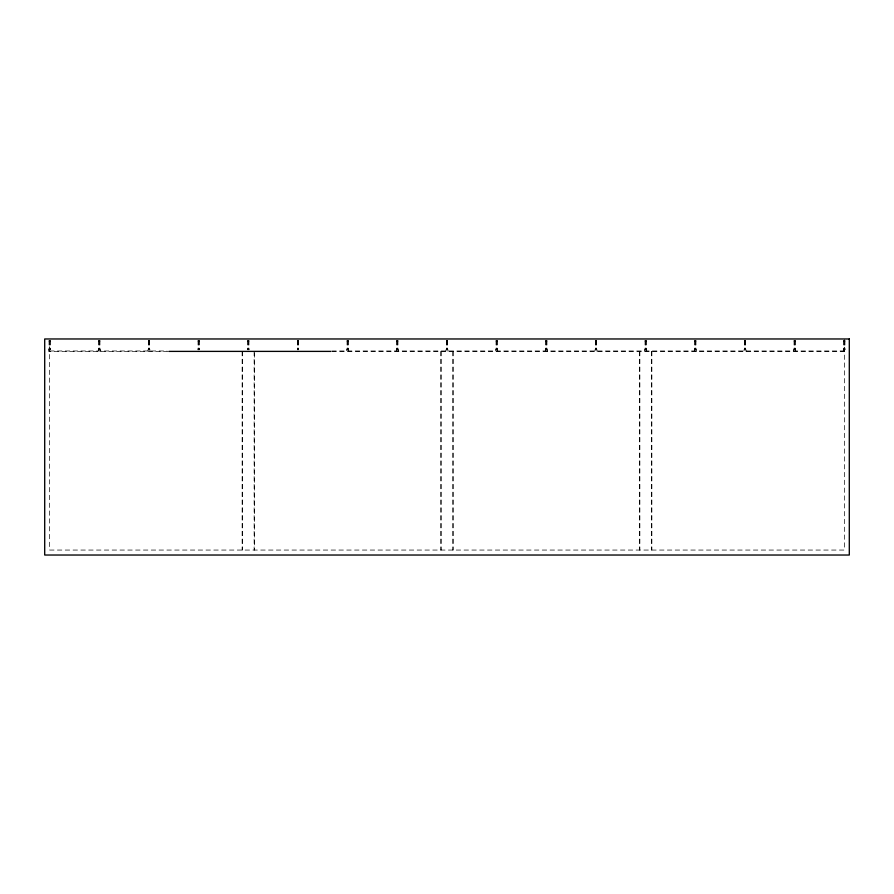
<?xml version="1.0" encoding="UTF-8"?>
<svg xmlns="http://www.w3.org/2000/svg" width="894" height="894" viewBox="0 0 894 894"><rect width="100%" height="100%" fill="white"/><g stroke="black" fill="none" stroke-linecap="round" stroke-linejoin="round"><path stroke-width="0.67" stroke-dasharray="4.47 3.35" d="M49.047 340.871L50.287 340.871M98.709 340.871L99.949 340.871M148.382 340.871L149.622 340.871M198.043 340.871L199.284 340.871M247.716 340.871L248.957 340.871M297.378 340.871L298.618 340.871M347.051 340.871L348.291 340.871M396.712 340.871L397.953 340.871M446.374 340.871L447.626 340.871M496.047 340.871L497.287 340.871M545.709 340.871L546.949 340.871M595.382 340.871L596.622 340.871M645.043 340.871L646.284 340.871M694.716 340.871L695.957 340.871M744.378 340.871L745.618 340.871M794.051 340.871L795.291 340.871M843.712 340.871L844.953 340.871M49.047 341.15L50.287 341.15M98.709 341.15L99.949 341.15M148.382 341.15L149.622 341.15M198.043 341.15L199.284 341.15M247.716 341.15L248.957 341.15M297.378 341.15L298.618 341.15M347.051 341.15L348.291 341.15M396.712 341.15L397.953 341.15M446.374 341.15L447.626 341.15M496.047 341.15L497.287 341.15M545.709 341.15L546.949 341.15M595.382 341.15L596.622 341.15M645.043 341.15L646.284 341.15M694.716 341.15L695.957 341.15M744.378 341.15L745.618 341.15M794.051 341.15L795.291 341.15M843.712 341.15L844.953 341.15M49.047 348.124L50.287 348.124M98.709 348.124L99.949 348.124M148.382 348.124L149.622 348.124M198.043 348.124L199.284 348.124M247.716 348.124L248.957 348.124M297.378 348.124L298.618 348.124M347.051 348.124L348.291 348.124M396.712 348.124L397.953 348.124M446.374 348.124L447.626 348.124M496.047 348.124L497.287 348.124M545.709 348.124L546.949 348.124M595.382 348.124L596.622 348.124M645.043 348.124L646.284 348.124M694.716 348.124L695.957 348.124M744.378 348.124L745.618 348.124M794.051 348.124L795.291 348.124M843.712 348.124L844.953 348.124M49.047 349.364L50.287 349.364M98.709 349.364L99.949 349.364M148.382 349.364L149.622 349.364M198.043 349.364L199.284 349.364M247.716 349.364L248.957 349.364M297.378 349.364L298.618 349.364M347.051 349.364L348.291 349.364M396.712 349.364L397.953 349.364M446.374 349.364L447.626 349.364M496.047 349.364L497.287 349.364M545.709 349.364L546.949 349.364M595.382 349.364L596.622 349.364M645.043 349.364L646.284 349.364M694.716 349.364L695.957 349.364M744.378 349.364L745.618 349.364M794.051 349.364L795.291 349.364M843.712 349.364L844.953 349.364M49.047 349.532L50.287 349.532M98.709 349.532L99.949 349.532M148.382 349.532L149.622 349.532M198.043 349.532L199.284 349.532M247.716 349.532L248.957 349.532M297.378 349.532L298.618 349.532M347.051 349.532L348.291 349.532M396.712 349.532L397.953 349.532M446.374 349.532L447.626 349.532M496.047 349.532L497.287 349.532M545.709 349.532L546.949 349.532M595.382 349.532L596.622 349.532M645.043 349.532L646.284 349.532M694.716 349.532L695.957 349.532M744.378 349.532L745.618 349.532M794.051 349.532L795.291 349.532M843.712 349.532L844.953 349.532M49.662 350.973L166.977 350.973M331.786 350.973L844.338 350.973M168.206 351.387L48.634 351.387L48.634 349.822L50.701 349.822L50.701 351.387M331.897 351.387L845.366 351.387L845.366 349.822L843.299 349.822L843.299 351.387M844.953 340.536L844.953 349.822M844.539 340.536L844.539 349.822M844.338 339.385L844.338 550.056L49.662 550.056L49.662 340.368M844.126 340.536L844.126 349.822M843.712 340.536L843.712 349.822M795.705 351.387L795.705 349.822L793.637 349.822L793.637 351.387M795.291 340.536L795.291 349.822M794.878 340.536L794.878 349.822M794.464 340.536L794.464 349.822M794.051 340.536L794.051 349.822M746.032 351.387L746.032 349.822L743.964 349.822L743.964 351.387M745.618 340.536L745.618 349.822M745.205 340.536L745.205 349.822M744.791 340.536L744.791 349.822M744.378 340.536L744.378 349.822M696.37 351.387L696.37 349.822L694.303 349.822L694.303 351.387M695.957 340.536L695.957 349.822M695.543 340.536L695.543 349.822M695.13 340.536L695.13 349.822M694.716 340.536L694.716 349.822M651.871 351.387L651.871 550.056M651.458 351.387L651.458 550.056M646.697 351.387L646.697 349.822L644.63 349.822L644.63 351.387M646.284 340.536L646.284 349.822M645.87 340.536L645.87 349.822M645.457 340.536L645.457 349.822M645.043 340.536L645.043 349.822M639.869 351.387L639.869 550.056M639.456 351.387L639.456 550.056M597.036 351.387L597.036 349.822L594.968 349.822L594.968 351.387M596.622 340.536L596.622 349.822M596.209 340.536L596.209 349.822M595.795 340.536L595.795 349.822M595.382 340.536L595.382 349.822M547.363 351.387L547.363 349.822L545.295 349.822L545.295 351.387M546.949 340.536L546.949 349.822M546.536 340.536L546.536 349.822M546.122 340.536L546.122 349.822M545.709 340.536L545.709 349.822M497.701 351.387L497.701 349.822L495.634 349.822L495.634 351.387M497.287 340.536L497.287 349.822M496.874 340.536L496.874 349.822M496.461 340.536L496.461 349.822M496.047 340.536L496.047 349.822M453.213 351.387L453.213 550.056M452.8 351.387L452.8 550.056M448.039 351.387L448.039 349.822L445.961 349.822L445.961 351.387M447.626 340.536L447.626 349.822M447.212 340.536L447.212 349.822M446.788 340.536L446.788 349.822M446.374 340.536L446.374 349.822M441.2 351.387L441.2 550.056M440.787 351.387L440.787 550.056M398.366 351.387L398.366 349.822L396.299 349.822L396.299 351.387M397.953 340.536L397.953 349.822M397.539 340.536L397.539 349.822M397.126 340.536L397.126 349.822M396.712 340.536L396.712 349.822M348.705 351.387L348.705 349.822L346.637 349.822L346.637 351.387M348.291 340.536L348.291 349.822M347.878 340.536L347.878 349.822M347.464 340.536L347.464 349.822M347.051 340.536L347.051 349.822M298.618 340.536L298.618 349.822M298.205 340.536L298.205 349.822M297.791 340.536L297.791 349.822M297.378 340.536L297.378 349.822M254.544 352.784L254.544 550.056M254.131 351.387L254.131 550.056M248.957 340.536L248.957 349.822M248.543 340.536L248.543 349.822M248.13 340.536L248.13 349.822M247.716 340.536L247.716 349.822M242.542 351.387L242.542 550.056M242.129 351.387L242.129 550.056M199.284 340.536L199.284 349.822M198.87 340.536L198.87 349.822M198.457 340.536L198.457 349.822M198.043 340.536L198.043 349.822M150.036 351.387L150.036 349.822L147.968 349.822L147.968 351.387M149.622 340.536L149.622 349.822M149.209 340.536L149.209 349.822M148.795 340.536L148.795 349.822M148.382 340.536L148.382 349.822M100.363 351.387L100.363 349.822L98.295 349.822L98.295 351.387M99.949 340.536L99.949 349.822M99.536 340.536L99.536 349.822M99.122 340.536L99.122 349.822M98.709 340.536L98.709 349.822M50.287 340.536L50.287 349.822M49.874 340.536L49.874 349.822M49.461 340.536L49.461 349.822M49.047 340.536L49.047 349.822"/><path stroke-width="1.34" d="M168.91 351.387L330.836 351.387M849.3 338.971L44.7 338.971L44.7 555.029L849.3 555.029L849.3 338.971"/></g></svg>
